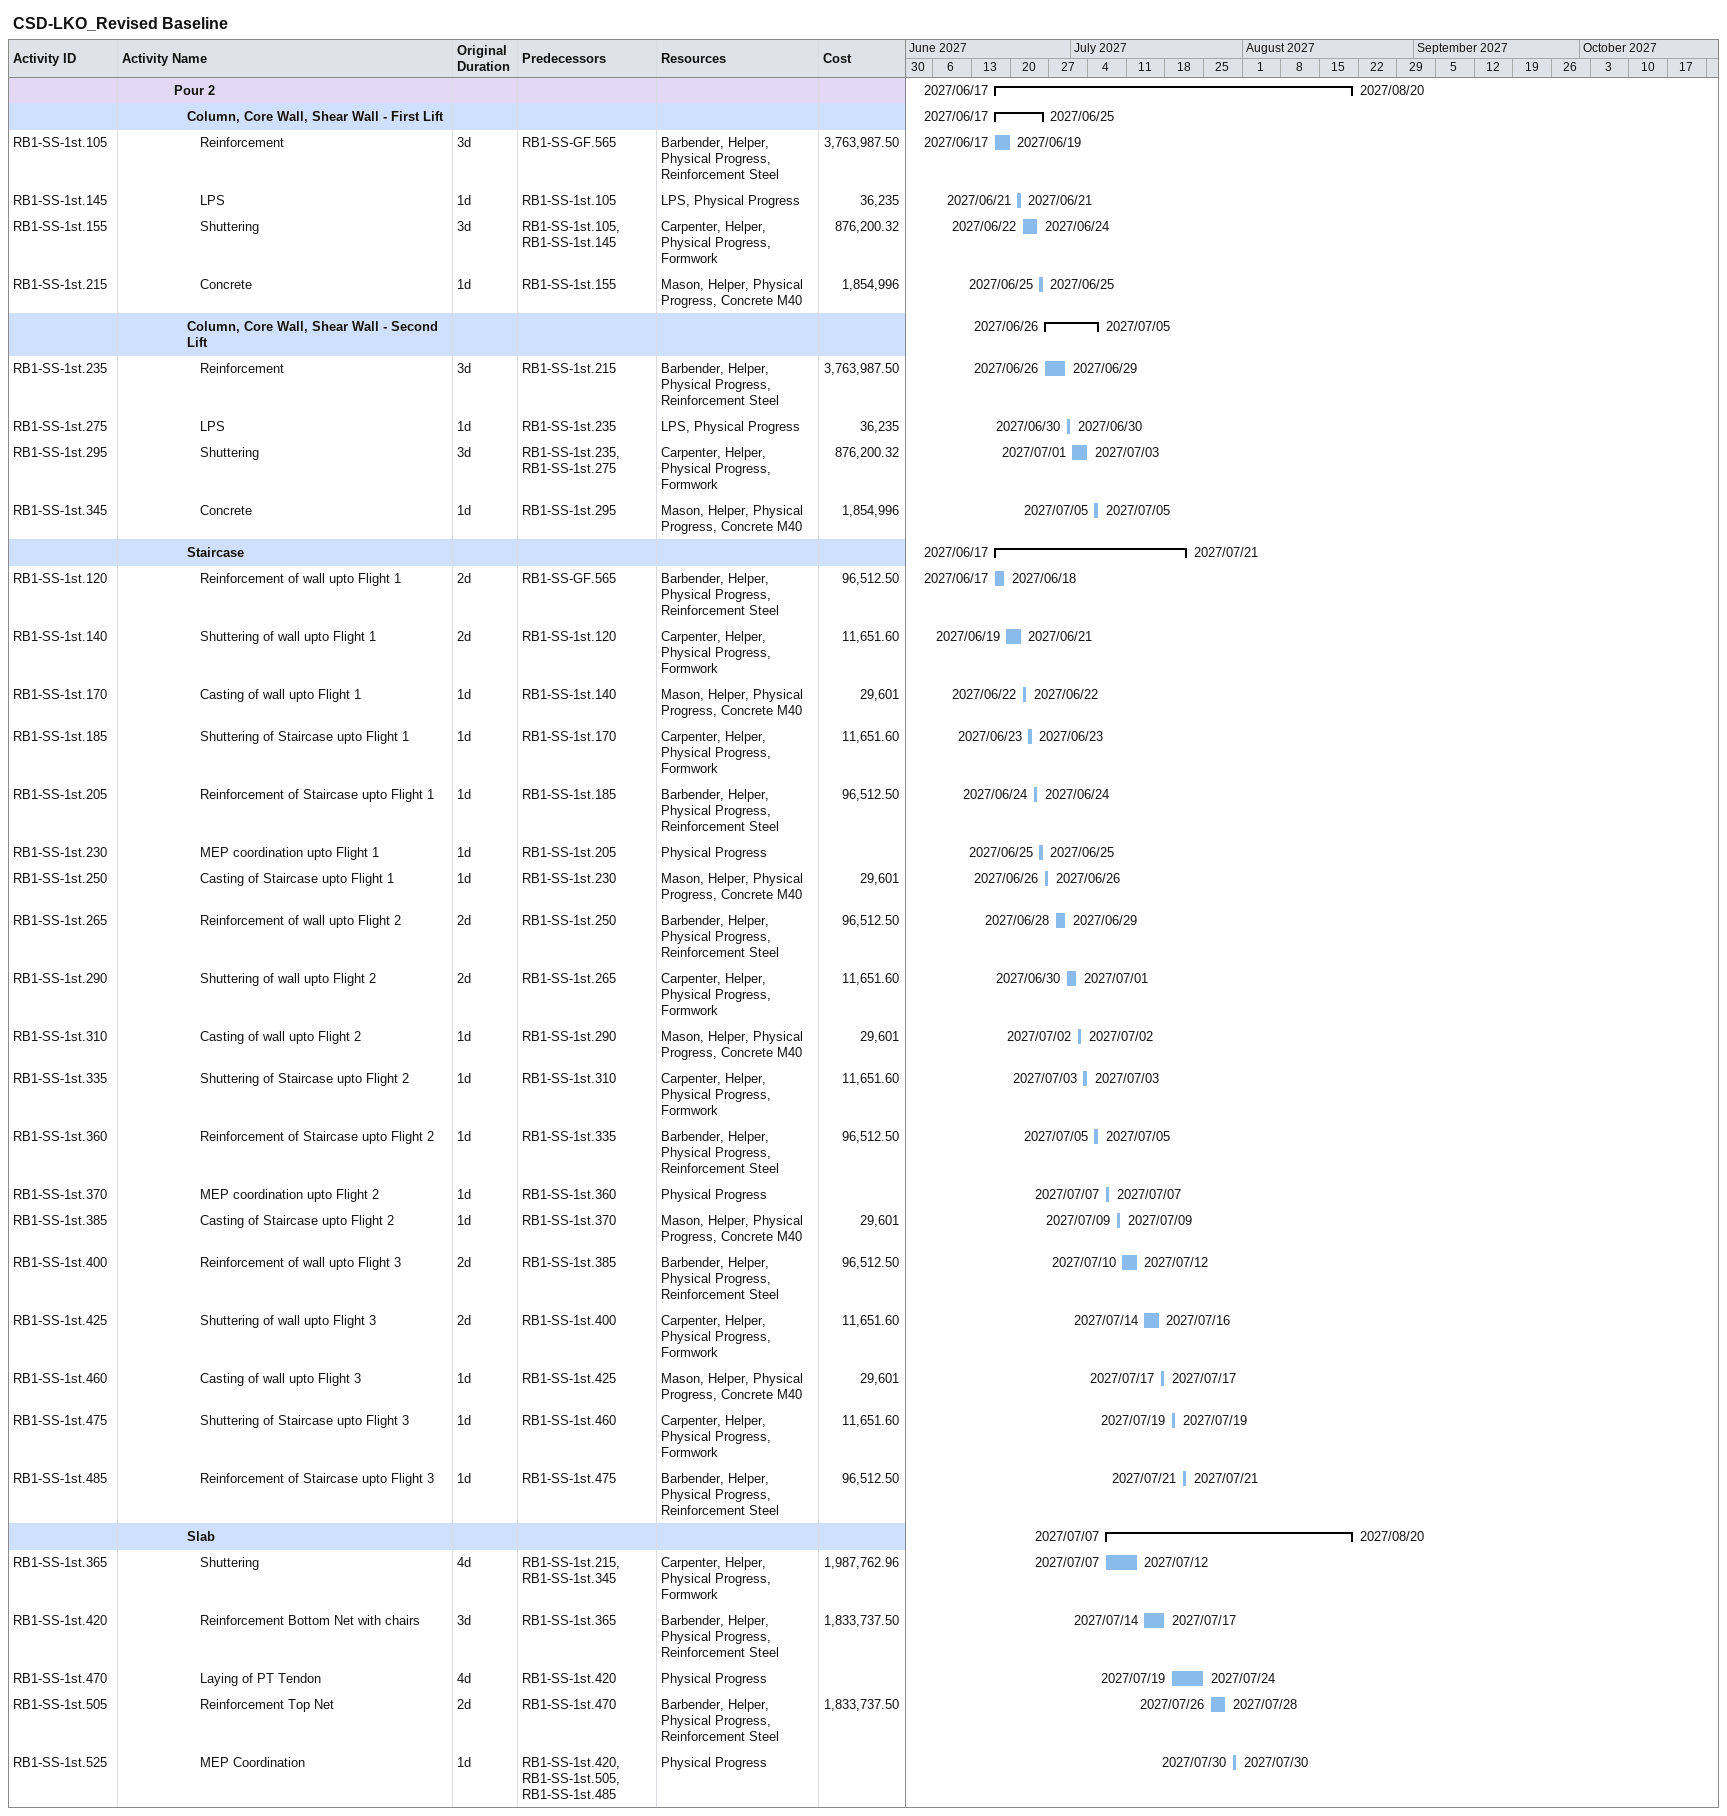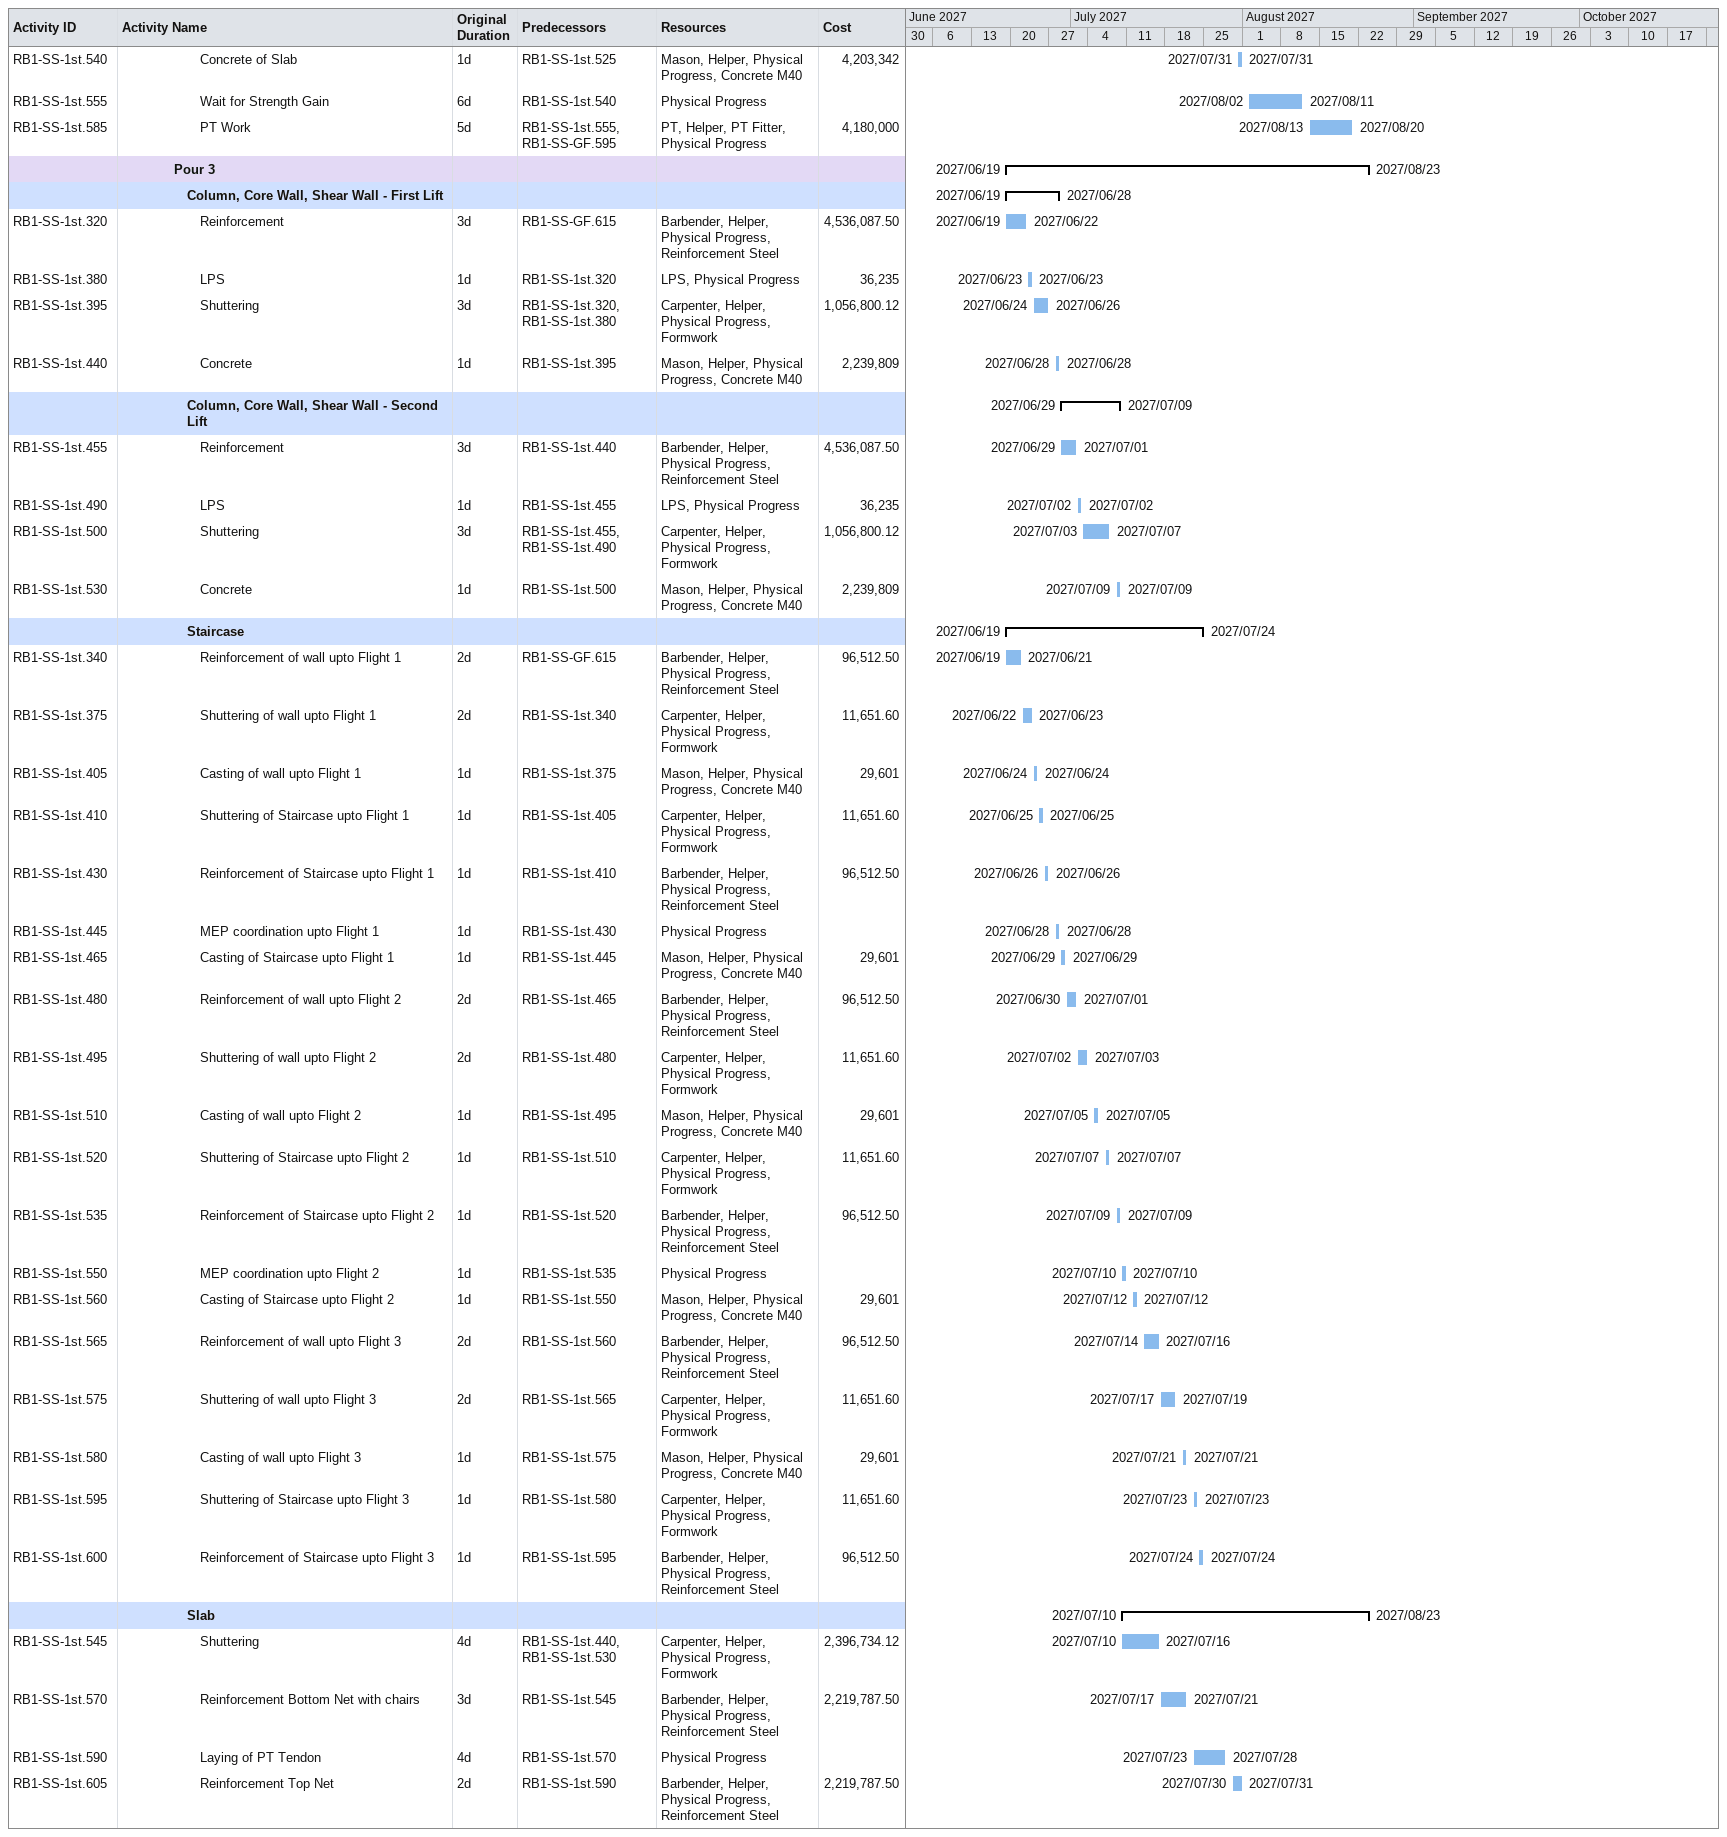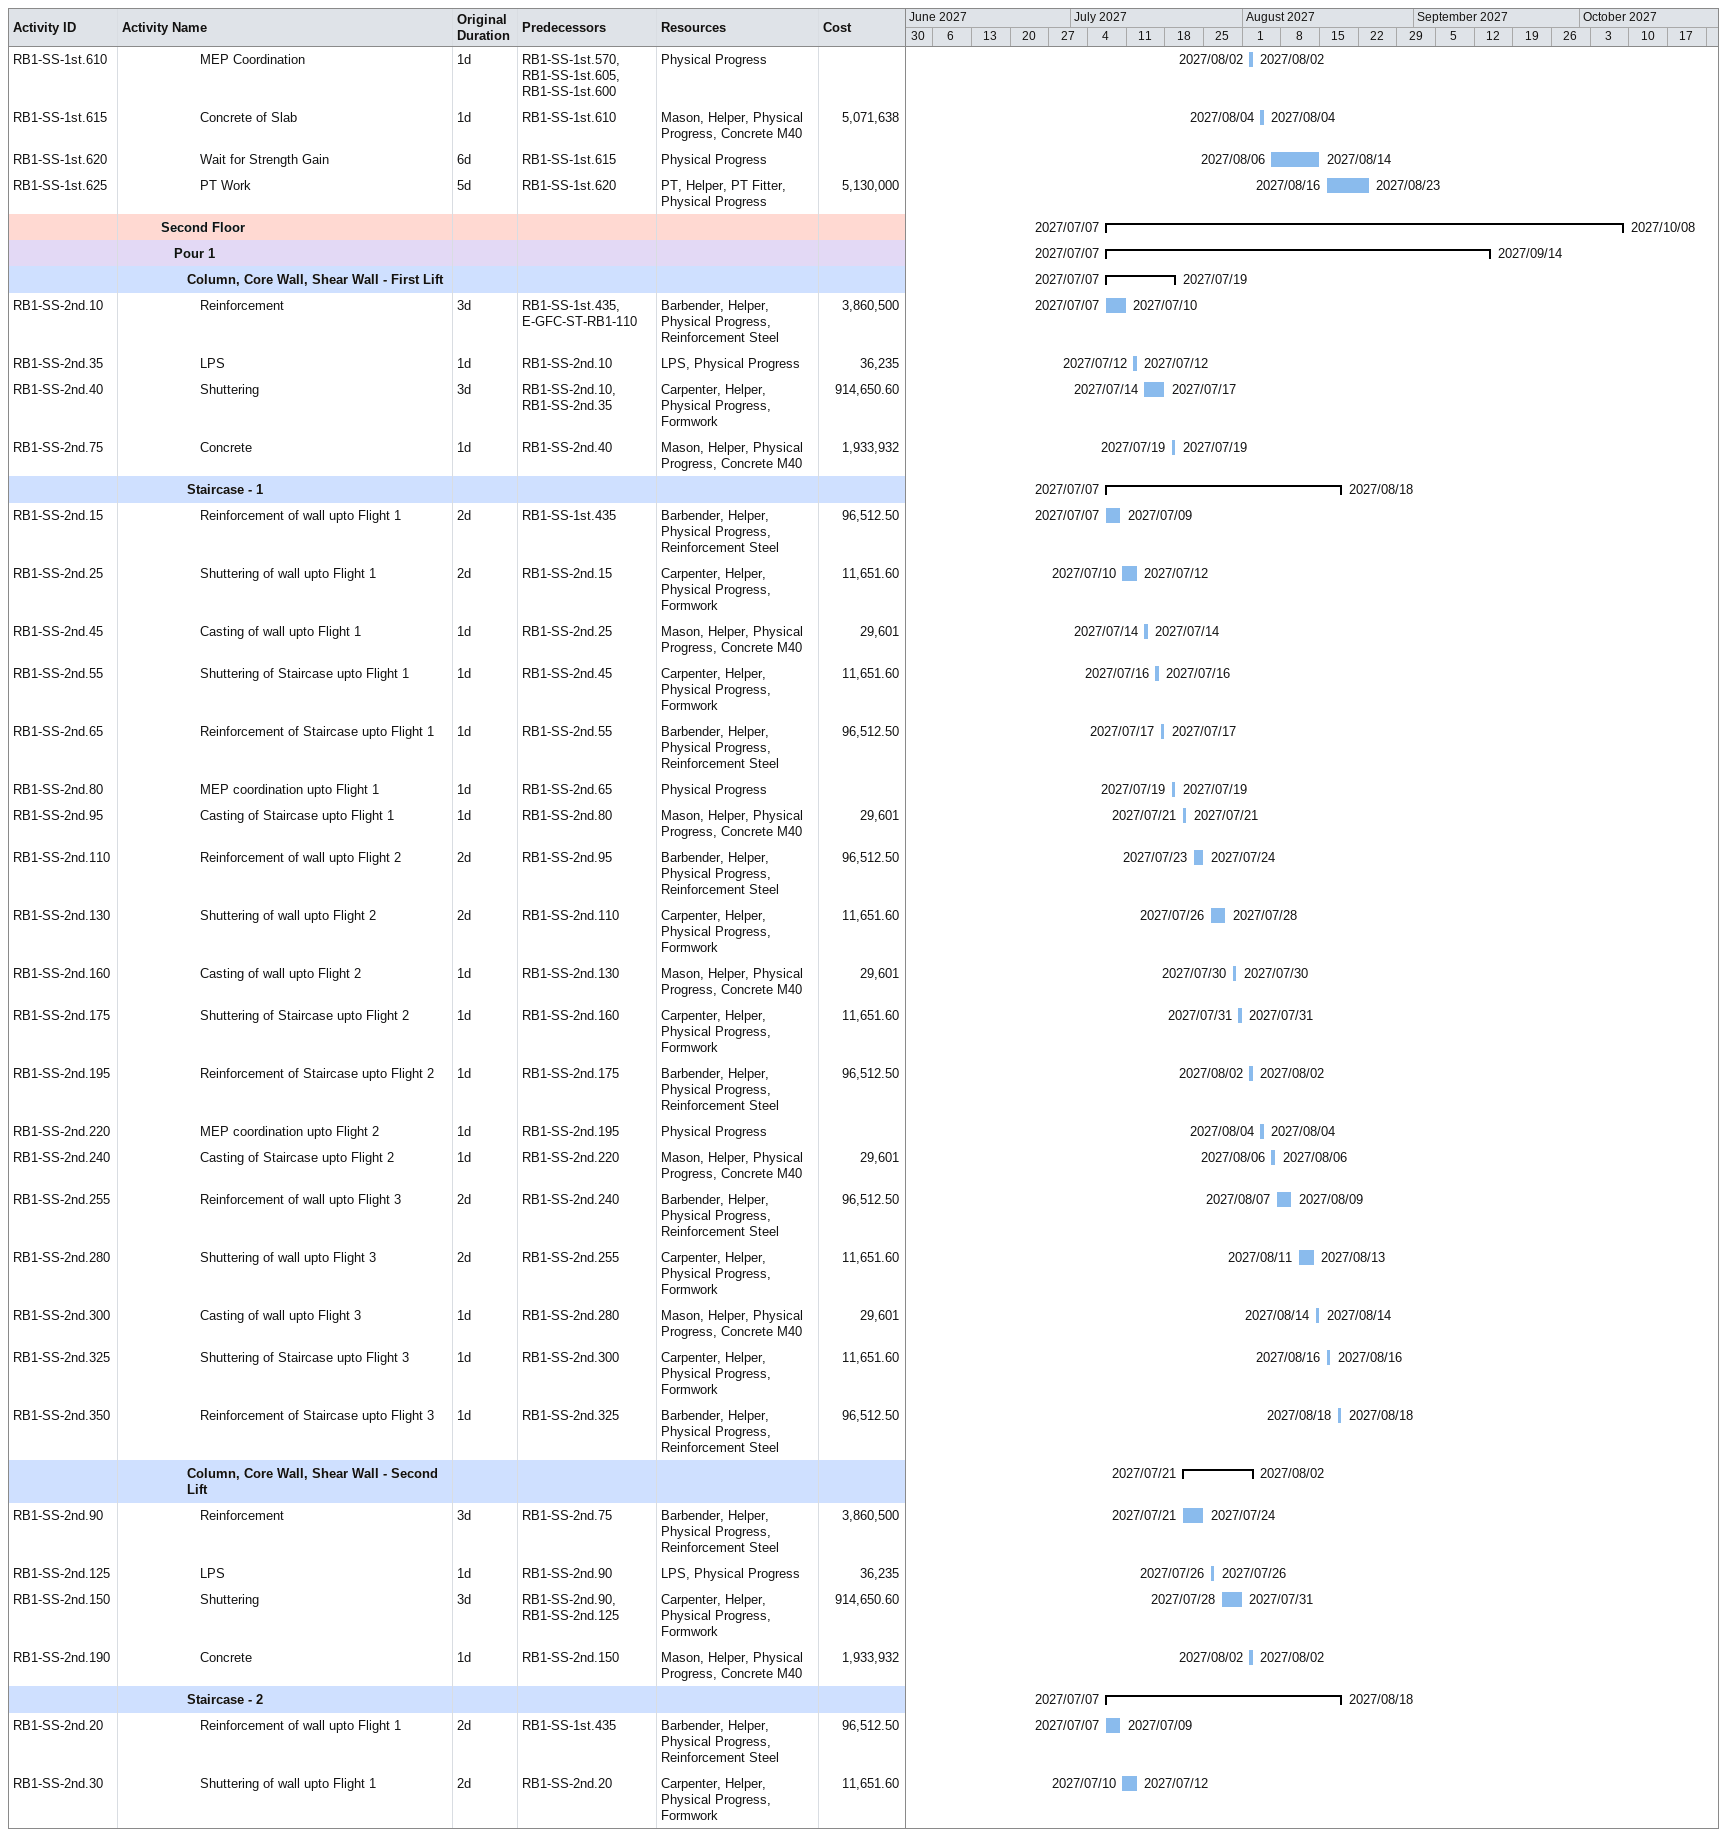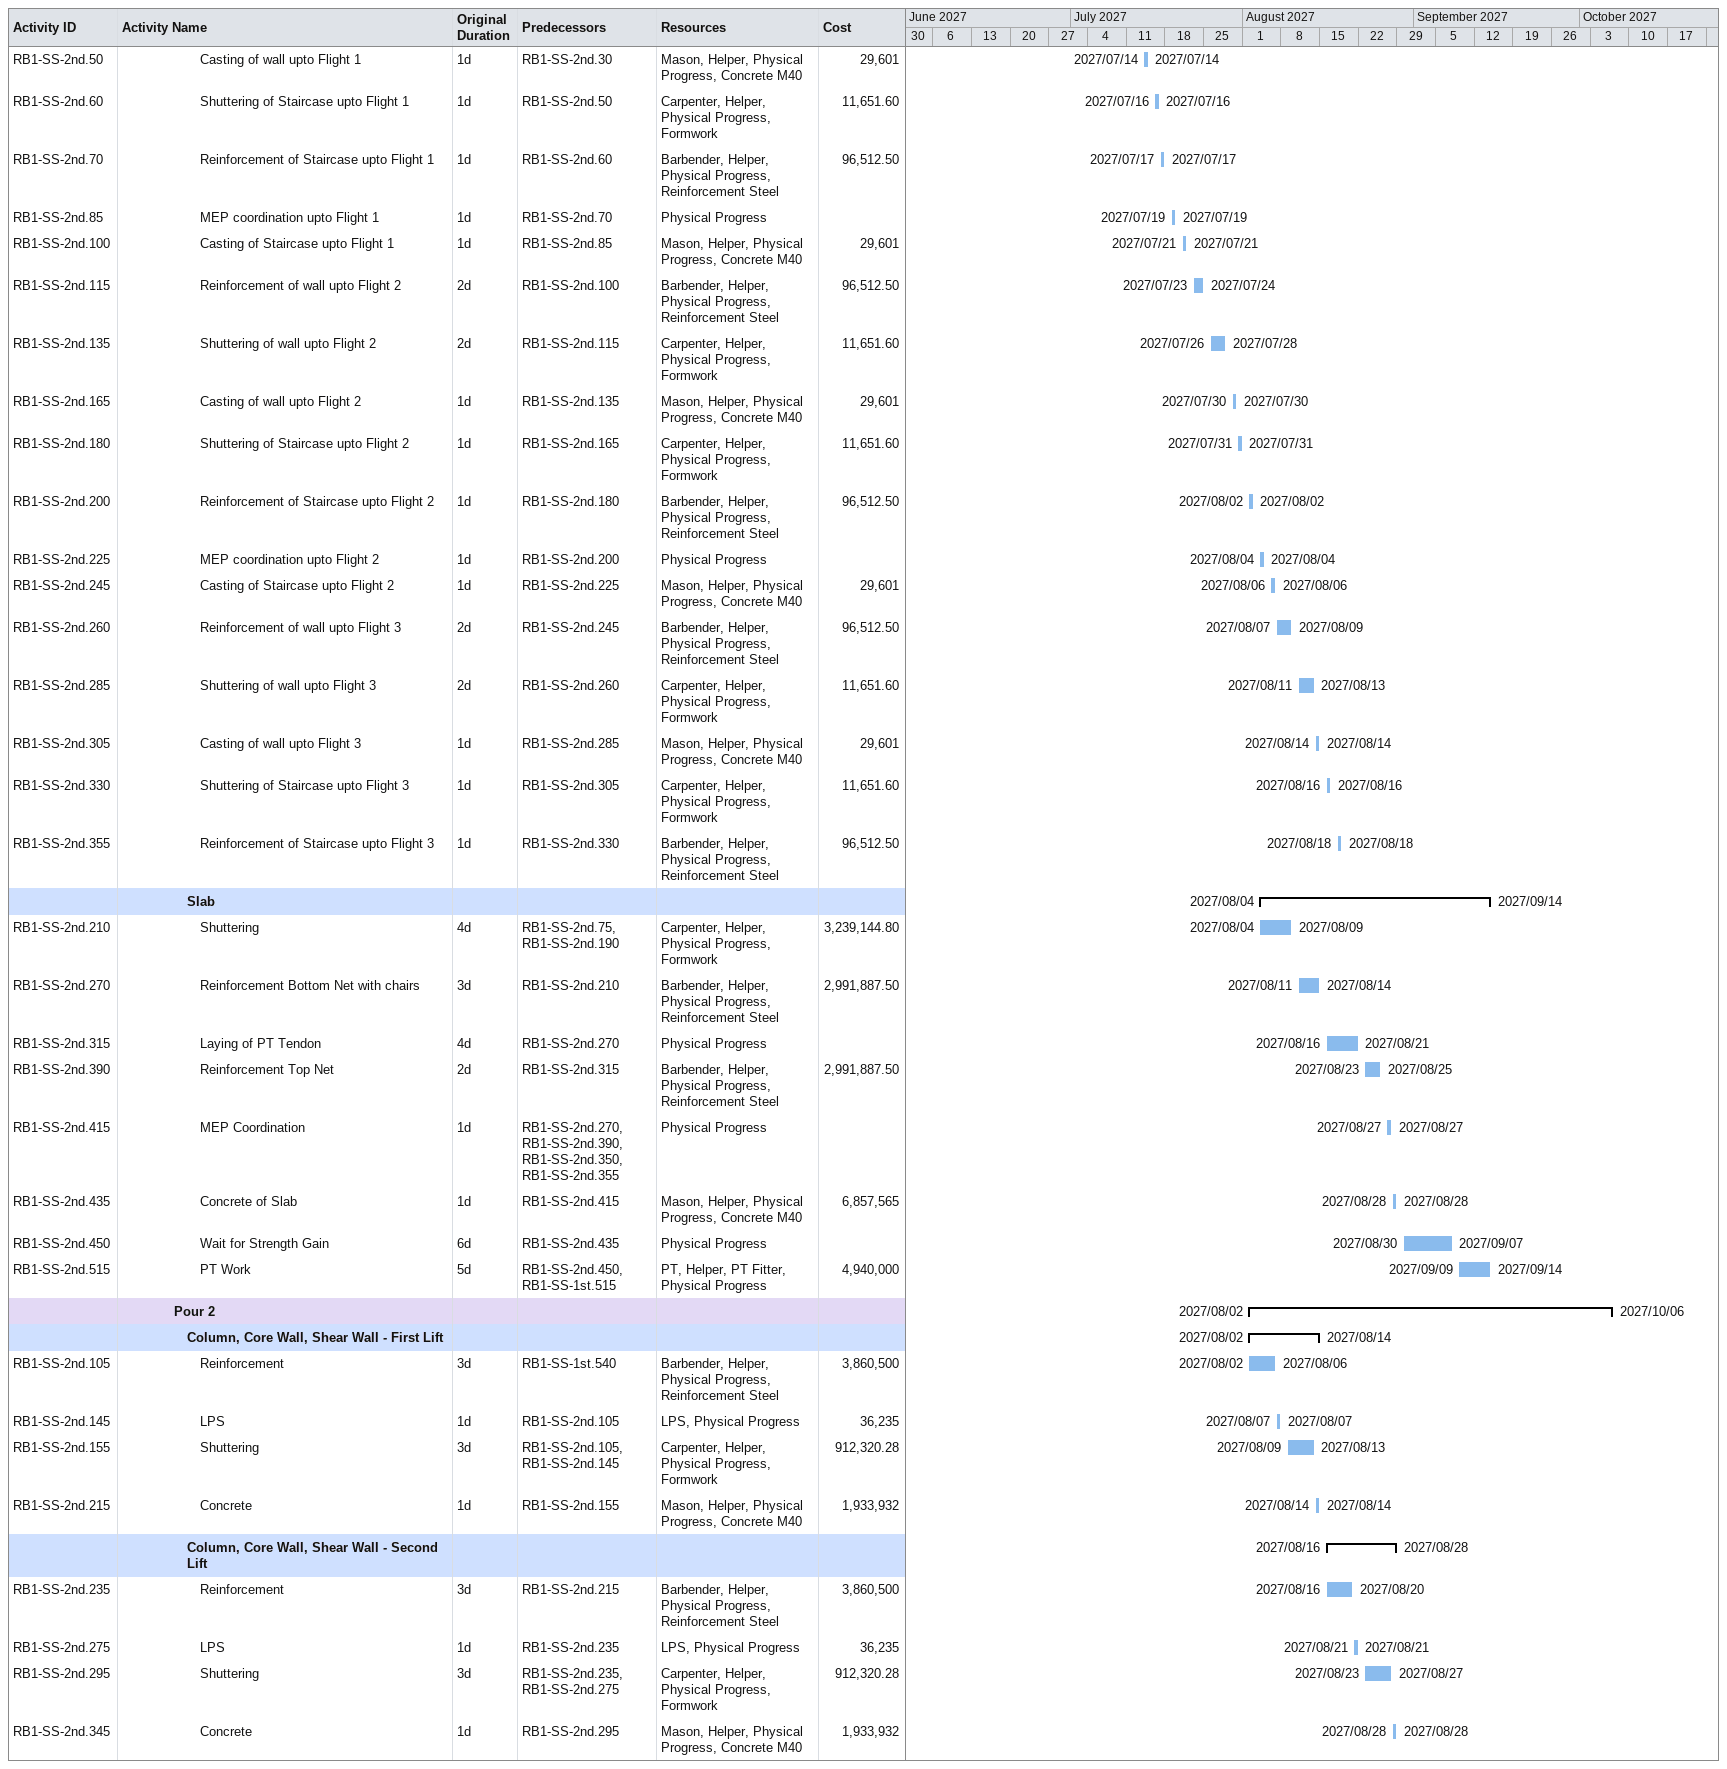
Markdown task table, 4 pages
CSD-LKO_Revised Baseline

| ID | Level | Task | Original duration | Start | Finish | Predecessors | Resources | Cost |
|---|---|---|---|---|---|---|---|---|
|  | 5 | **Pour 2** |  | 2027-06-17 | 2027-08-20 |  |  |  |
|  | 6 | **Column, Core Wall, Shear Wall - First Lift** |  | 2027-06-17 | 2027-06-25 |  |  |  |
| RB1-SS-1st.105 | 7 | Reinforcement | 3d | 2027-06-17 | 2027-06-19 | RB1-SS-GF.565 | Barbender, Helper, Physical Progress, Reinforcement Steel | 3763987.50 |
| RB1-SS-1st.145 | 7 | LPS | 1d | 2027-06-21 | 2027-06-21 | RB1-SS-1st.105 | LPS, Physical Progress | 36235 |
| RB1-SS-1st.155 | 7 | Shuttering | 3d | 2027-06-22 | 2027-06-24 | RB1-SS-1st.105, RB1-SS-1st.145 | Carpenter, Helper, Physical Progress, Formwork | 876200.32 |
| RB1-SS-1st.215 | 7 | Concrete | 1d | 2027-06-25 | 2027-06-25 | RB1-SS-1st.155 | Mason, Helper, Physical Progress, Concrete M40 | 1854996 |
|  | 6 | **Column, Core Wall, Shear Wall - Second Lift** |  | 2027-06-26 | 2027-07-05 |  |  |  |
| RB1-SS-1st.235 | 7 | Reinforcement | 3d | 2027-06-26 | 2027-06-29 | RB1-SS-1st.215 | Barbender, Helper, Physical Progress, Reinforcement Steel | 3763987.50 |
| RB1-SS-1st.275 | 7 | LPS | 1d | 2027-06-30 | 2027-06-30 | RB1-SS-1st.235 | LPS, Physical Progress | 36235 |
| RB1-SS-1st.295 | 7 | Shuttering | 3d | 2027-07-01 | 2027-07-03 | RB1-SS-1st.235, RB1-SS-1st.275 | Carpenter, Helper, Physical Progress, Formwork | 876200.32 |
| RB1-SS-1st.345 | 7 | Concrete | 1d | 2027-07-05 | 2027-07-05 | RB1-SS-1st.295 | Mason, Helper, Physical Progress, Concrete M40 | 1854996 |
|  | 6 | **Staircase** |  | 2027-06-17 | 2027-07-21 |  |  |  |
| RB1-SS-1st.120 | 7 | Reinforcement of wall upto Flight 1 | 2d | 2027-06-17 | 2027-06-18 | RB1-SS-GF.565 | Barbender, Helper, Physical Progress, Reinforcement Steel | 96512.50 |
| RB1-SS-1st.140 | 7 | Shuttering of wall upto Flight 1 | 2d | 2027-06-19 | 2027-06-21 | RB1-SS-1st.120 | Carpenter, Helper, Physical Progress, Formwork | 11651.60 |
| RB1-SS-1st.170 | 7 | Casting of wall upto Flight 1 | 1d | 2027-06-22 | 2027-06-22 | RB1-SS-1st.140 | Mason, Helper, Physical Progress, Concrete M40 | 29601 |
| RB1-SS-1st.185 | 7 | Shuttering of Staircase upto Flight 1 | 1d | 2027-06-23 | 2027-06-23 | RB1-SS-1st.170 | Carpenter, Helper, Physical Progress, Formwork | 11651.60 |
| RB1-SS-1st.205 | 7 | Reinforcement of Staircase upto Flight 1 | 1d | 2027-06-24 | 2027-06-24 | RB1-SS-1st.185 | Barbender, Helper, Physical Progress, Reinforcement Steel | 96512.50 |
| RB1-SS-1st.230 | 7 | MEP coordination upto Flight 1 | 1d | 2027-06-25 | 2027-06-25 | RB1-SS-1st.205 | Physical Progress |  |
| RB1-SS-1st.250 | 7 | Casting of Staircase upto Flight 1 | 1d | 2027-06-26 | 2027-06-26 | RB1-SS-1st.230 | Mason, Helper, Physical Progress, Concrete M40 | 29601 |
| RB1-SS-1st.265 | 7 | Reinforcement of wall upto Flight 2 | 2d | 2027-06-28 | 2027-06-29 | RB1-SS-1st.250 | Barbender, Helper, Physical Progress, Reinforcement Steel | 96512.50 |
| RB1-SS-1st.290 | 7 | Shuttering of wall upto Flight 2 | 2d | 2027-06-30 | 2027-07-01 | RB1-SS-1st.265 | Carpenter, Helper, Physical Progress, Formwork | 11651.60 |
| RB1-SS-1st.310 | 7 | Casting of wall upto Flight 2 | 1d | 2027-07-02 | 2027-07-02 | RB1-SS-1st.290 | Mason, Helper, Physical Progress, Concrete M40 | 29601 |
| RB1-SS-1st.335 | 7 | Shuttering of Staircase upto Flight 2 | 1d | 2027-07-03 | 2027-07-03 | RB1-SS-1st.310 | Carpenter, Helper, Physical Progress, Formwork | 11651.60 |
| RB1-SS-1st.360 | 7 | Reinforcement of Staircase upto Flight 2 | 1d | 2027-07-05 | 2027-07-05 | RB1-SS-1st.335 | Barbender, Helper, Physical Progress, Reinforcement Steel | 96512.50 |
| RB1-SS-1st.370 | 7 | MEP coordination upto Flight 2 | 1d | 2027-07-07 | 2027-07-07 | RB1-SS-1st.360 | Physical Progress |  |
| RB1-SS-1st.385 | 7 | Casting of Staircase upto Flight 2 | 1d | 2027-07-09 | 2027-07-09 | RB1-SS-1st.370 | Mason, Helper, Physical Progress, Concrete M40 | 29601 |
| RB1-SS-1st.400 | 7 | Reinforcement of wall upto Flight 3 | 2d | 2027-07-10 | 2027-07-12 | RB1-SS-1st.385 | Barbender, Helper, Physical Progress, Reinforcement Steel | 96512.50 |
| RB1-SS-1st.425 | 7 | Shuttering of wall upto Flight 3 | 2d | 2027-07-14 | 2027-07-16 | RB1-SS-1st.400 | Carpenter, Helper, Physical Progress, Formwork | 11651.60 |
| RB1-SS-1st.460 | 7 | Casting of wall upto Flight 3 | 1d | 2027-07-17 | 2027-07-17 | RB1-SS-1st.425 | Mason, Helper, Physical Progress, Concrete M40 | 29601 |
| RB1-SS-1st.475 | 7 | Shuttering of Staircase upto Flight 3 | 1d | 2027-07-19 | 2027-07-19 | RB1-SS-1st.460 | Carpenter, Helper, Physical Progress, Formwork | 11651.60 |
| RB1-SS-1st.485 | 7 | Reinforcement of Staircase upto Flight 3 | 1d | 2027-07-21 | 2027-07-21 | RB1-SS-1st.475 | Barbender, Helper, Physical Progress, Reinforcement Steel | 96512.50 |
|  | 6 | **Slab** |  | 2027-07-07 | 2027-08-20 |  |  |  |
| RB1-SS-1st.365 | 7 | Shuttering | 4d | 2027-07-07 | 2027-07-12 | RB1-SS-1st.215, RB1-SS-1st.345 | Carpenter, Helper, Physical Progress, Formwork | 1987762.96 |
| RB1-SS-1st.420 | 7 | Reinforcement Bottom Net with chairs | 3d | 2027-07-14 | 2027-07-17 | RB1-SS-1st.365 | Barbender, Helper, Physical Progress, Reinforcement Steel | 1833737.50 |
| RB1-SS-1st.470 | 7 | Laying of PT Tendon | 4d | 2027-07-19 | 2027-07-24 | RB1-SS-1st.420 | Physical Progress |  |
| RB1-SS-1st.505 | 7 | Reinforcement Top Net | 2d | 2027-07-26 | 2027-07-28 | RB1-SS-1st.470 | Barbender, Helper, Physical Progress, Reinforcement Steel | 1833737.50 |
| RB1-SS-1st.525 | 7 | MEP Coordination | 1d | 2027-07-30 | 2027-07-30 | RB1-SS-1st.420, RB1-SS-1st.505, RB1-SS-1st.485 | Physical Progress |  |
| RB1-SS-1st.540 | 7 | Concrete of Slab | 1d | 2027-07-31 | 2027-07-31 | RB1-SS-1st.525 | Mason, Helper, Physical Progress, Concrete M40 | 4203342 |
| RB1-SS-1st.555 | 7 | Wait for Strength Gain | 6d | 2027-08-02 | 2027-08-11 | RB1-SS-1st.540 | Physical Progress |  |
| RB1-SS-1st.585 | 7 | PT Work | 5d | 2027-08-13 | 2027-08-20 | RB1-SS-1st.555, RB1-SS-GF.595 | PT, Helper, PT Fitter, Physical Progress | 4180000 |
|  | 5 | **Pour 3** |  | 2027-06-19 | 2027-08-23 |  |  |  |
|  | 6 | **Column, Core Wall, Shear Wall - First Lift** |  | 2027-06-19 | 2027-06-28 |  |  |  |
| RB1-SS-1st.320 | 7 | Reinforcement | 3d | 2027-06-19 | 2027-06-22 | RB1-SS-GF.615 | Barbender, Helper, Physical Progress, Reinforcement Steel | 4536087.50 |
| RB1-SS-1st.380 | 7 | LPS | 1d | 2027-06-23 | 2027-06-23 | RB1-SS-1st.320 | LPS, Physical Progress | 36235 |
| RB1-SS-1st.395 | 7 | Shuttering | 3d | 2027-06-24 | 2027-06-26 | RB1-SS-1st.320, RB1-SS-1st.380 | Carpenter, Helper, Physical Progress, Formwork | 1056800.12 |
| RB1-SS-1st.440 | 7 | Concrete | 1d | 2027-06-28 | 2027-06-28 | RB1-SS-1st.395 | Mason, Helper, Physical Progress, Concrete M40 | 2239809 |
|  | 6 | **Column, Core Wall, Shear Wall - Second Lift** |  | 2027-06-29 | 2027-07-09 |  |  |  |
| RB1-SS-1st.455 | 7 | Reinforcement | 3d | 2027-06-29 | 2027-07-01 | RB1-SS-1st.440 | Barbender, Helper, Physical Progress, Reinforcement Steel | 4536087.50 |
| RB1-SS-1st.490 | 7 | LPS | 1d | 2027-07-02 | 2027-07-02 | RB1-SS-1st.455 | LPS, Physical Progress | 36235 |
| RB1-SS-1st.500 | 7 | Shuttering | 3d | 2027-07-03 | 2027-07-07 | RB1-SS-1st.455, RB1-SS-1st.490 | Carpenter, Helper, Physical Progress, Formwork | 1056800.12 |
| RB1-SS-1st.530 | 7 | Concrete | 1d | 2027-07-09 | 2027-07-09 | RB1-SS-1st.500 | Mason, Helper, Physical Progress, Concrete M40 | 2239809 |
|  | 6 | **Staircase** |  | 2027-06-19 | 2027-07-24 |  |  |  |
| RB1-SS-1st.340 | 7 | Reinforcement of wall upto Flight 1 | 2d | 2027-06-19 | 2027-06-21 | RB1-SS-GF.615 | Barbender, Helper, Physical Progress, Reinforcement Steel | 96512.50 |
| RB1-SS-1st.375 | 7 | Shuttering of wall upto Flight 1 | 2d | 2027-06-22 | 2027-06-23 | RB1-SS-1st.340 | Carpenter, Helper, Physical Progress, Formwork | 11651.60 |
| RB1-SS-1st.405 | 7 | Casting of wall upto Flight 1 | 1d | 2027-06-24 | 2027-06-24 | RB1-SS-1st.375 | Mason, Helper, Physical Progress, Concrete M40 | 29601 |
| RB1-SS-1st.410 | 7 | Shuttering of Staircase upto Flight 1 | 1d | 2027-06-25 | 2027-06-25 | RB1-SS-1st.405 | Carpenter, Helper, Physical Progress, Formwork | 11651.60 |
| RB1-SS-1st.430 | 7 | Reinforcement of Staircase upto Flight 1 | 1d | 2027-06-26 | 2027-06-26 | RB1-SS-1st.410 | Barbender, Helper, Physical Progress, Reinforcement Steel | 96512.50 |
| RB1-SS-1st.445 | 7 | MEP coordination upto Flight 1 | 1d | 2027-06-28 | 2027-06-28 | RB1-SS-1st.430 | Physical Progress |  |
| RB1-SS-1st.465 | 7 | Casting of Staircase upto Flight 1 | 1d | 2027-06-29 | 2027-06-29 | RB1-SS-1st.445 | Mason, Helper, Physical Progress, Concrete M40 | 29601 |
| RB1-SS-1st.480 | 7 | Reinforcement of wall upto Flight 2 | 2d | 2027-06-30 | 2027-07-01 | RB1-SS-1st.465 | Barbender, Helper, Physical Progress, Reinforcement Steel | 96512.50 |
| RB1-SS-1st.495 | 7 | Shuttering of wall upto Flight 2 | 2d | 2027-07-02 | 2027-07-03 | RB1-SS-1st.480 | Carpenter, Helper, Physical Progress, Formwork | 11651.60 |
| RB1-SS-1st.510 | 7 | Casting of wall upto Flight 2 | 1d | 2027-07-05 | 2027-07-05 | RB1-SS-1st.495 | Mason, Helper, Physical Progress, Concrete M40 | 29601 |
| RB1-SS-1st.520 | 7 | Shuttering of Staircase upto Flight 2 | 1d | 2027-07-07 | 2027-07-07 | RB1-SS-1st.510 | Carpenter, Helper, Physical Progress, Formwork | 11651.60 |
| RB1-SS-1st.535 | 7 | Reinforcement of Staircase upto Flight 2 | 1d | 2027-07-09 | 2027-07-09 | RB1-SS-1st.520 | Barbender, Helper, Physical Progress, Reinforcement Steel | 96512.50 |
| RB1-SS-1st.550 | 7 | MEP coordination upto Flight 2 | 1d | 2027-07-10 | 2027-07-10 | RB1-SS-1st.535 | Physical Progress |  |
| RB1-SS-1st.560 | 7 | Casting of Staircase upto Flight 2 | 1d | 2027-07-12 | 2027-07-12 | RB1-SS-1st.550 | Mason, Helper, Physical Progress, Concrete M40 | 29601 |
| RB1-SS-1st.565 | 7 | Reinforcement of wall upto Flight 3 | 2d | 2027-07-14 | 2027-07-16 | RB1-SS-1st.560 | Barbender, Helper, Physical Progress, Reinforcement Steel | 96512.50 |
| RB1-SS-1st.575 | 7 | Shuttering of wall upto Flight 3 | 2d | 2027-07-17 | 2027-07-19 | RB1-SS-1st.565 | Carpenter, Helper, Physical Progress, Formwork | 11651.60 |
| RB1-SS-1st.580 | 7 | Casting of wall upto Flight 3 | 1d | 2027-07-21 | 2027-07-21 | RB1-SS-1st.575 | Mason, Helper, Physical Progress, Concrete M40 | 29601 |
| RB1-SS-1st.595 | 7 | Shuttering of Staircase upto Flight 3 | 1d | 2027-07-23 | 2027-07-23 | RB1-SS-1st.580 | Carpenter, Helper, Physical Progress, Formwork | 11651.60 |
| RB1-SS-1st.600 | 7 | Reinforcement of Staircase upto Flight 3 | 1d | 2027-07-24 | 2027-07-24 | RB1-SS-1st.595 | Barbender, Helper, Physical Progress, Reinforcement Steel | 96512.50 |
|  | 6 | **Slab** |  | 2027-07-10 | 2027-08-23 |  |  |  |
| RB1-SS-1st.545 | 7 | Shuttering | 4d | 2027-07-10 | 2027-07-16 | RB1-SS-1st.440, RB1-SS-1st.530 | Carpenter, Helper, Physical Progress, Formwork | 2396734.12 |
| RB1-SS-1st.570 | 7 | Reinforcement Bottom Net with chairs | 3d | 2027-07-17 | 2027-07-21 | RB1-SS-1st.545 | Barbender, Helper, Physical Progress, Reinforcement Steel | 2219787.50 |
| RB1-SS-1st.590 | 7 | Laying of PT Tendon | 4d | 2027-07-23 | 2027-07-28 | RB1-SS-1st.570 | Physical Progress |  |
| RB1-SS-1st.605 | 7 | Reinforcement Top Net | 2d | 2027-07-30 | 2027-07-31 | RB1-SS-1st.590 | Barbender, Helper, Physical Progress, Reinforcement Steel | 2219787.50 |
| RB1-SS-1st.610 | 7 | MEP Coordination | 1d | 2027-08-02 | 2027-08-02 | RB1-SS-1st.570, RB1-SS-1st.605, RB1-SS-1st.600 | Physical Progress |  |
| RB1-SS-1st.615 | 7 | Concrete of Slab | 1d | 2027-08-04 | 2027-08-04 | RB1-SS-1st.610 | Mason, Helper, Physical Progress, Concrete M40 | 5071638 |
| RB1-SS-1st.620 | 7 | Wait for Strength Gain | 6d | 2027-08-06 | 2027-08-14 | RB1-SS-1st.615 | Physical Progress |  |
| RB1-SS-1st.625 | 7 | PT Work | 5d | 2027-08-16 | 2027-08-23 | RB1-SS-1st.620 | PT, Helper, PT Fitter, Physical Progress | 5130000 |
|  | 4 | **Second Floor** |  | 2027-07-07 | 2027-10-08 |  |  |  |
|  | 5 | **Pour 1** |  | 2027-07-07 | 2027-09-14 |  |  |  |
|  | 6 | **Column, Core Wall, Shear Wall - First Lift** |  | 2027-07-07 | 2027-07-19 |  |  |  |
| RB1-SS-2nd.10 | 7 | Reinforcement | 3d | 2027-07-07 | 2027-07-10 | RB1-SS-1st.435, E-GFC-ST-RB1-110 | Barbender, Helper, Physical Progress, Reinforcement Steel | 3860500 |
| RB1-SS-2nd.35 | 7 | LPS | 1d | 2027-07-12 | 2027-07-12 | RB1-SS-2nd.10 | LPS, Physical Progress | 36235 |
| RB1-SS-2nd.40 | 7 | Shuttering | 3d | 2027-07-14 | 2027-07-17 | RB1-SS-2nd.10, RB1-SS-2nd.35 | Carpenter, Helper, Physical Progress, Formwork | 914650.60 |
| RB1-SS-2nd.75 | 7 | Concrete | 1d | 2027-07-19 | 2027-07-19 | RB1-SS-2nd.40 | Mason, Helper, Physical Progress, Concrete M40 | 1933932 |
|  | 6 | **Staircase - 1** |  | 2027-07-07 | 2027-08-18 |  |  |  |
| RB1-SS-2nd.15 | 7 | Reinforcement of wall upto Flight 1 | 2d | 2027-07-07 | 2027-07-09 | RB1-SS-1st.435 | Barbender, Helper, Physical Progress, Reinforcement Steel | 96512.50 |
| RB1-SS-2nd.25 | 7 | Shuttering of wall upto Flight 1 | 2d | 2027-07-10 | 2027-07-12 | RB1-SS-2nd.15 | Carpenter, Helper, Physical Progress, Formwork | 11651.60 |
| RB1-SS-2nd.45 | 7 | Casting of wall upto Flight 1 | 1d | 2027-07-14 | 2027-07-14 | RB1-SS-2nd.25 | Mason, Helper, Physical Progress, Concrete M40 | 29601 |
| RB1-SS-2nd.55 | 7 | Shuttering of Staircase upto Flight 1 | 1d | 2027-07-16 | 2027-07-16 | RB1-SS-2nd.45 | Carpenter, Helper, Physical Progress, Formwork | 11651.60 |
| RB1-SS-2nd.65 | 7 | Reinforcement of Staircase upto Flight 1 | 1d | 2027-07-17 | 2027-07-17 | RB1-SS-2nd.55 | Barbender, Helper, Physical Progress, Reinforcement Steel | 96512.50 |
| RB1-SS-2nd.80 | 7 | MEP coordination upto Flight 1 | 1d | 2027-07-19 | 2027-07-19 | RB1-SS-2nd.65 | Physical Progress |  |
| RB1-SS-2nd.95 | 7 | Casting of Staircase upto Flight 1 | 1d | 2027-07-21 | 2027-07-21 | RB1-SS-2nd.80 | Mason, Helper, Physical Progress, Concrete M40 | 29601 |
| RB1-SS-2nd.110 | 7 | Reinforcement of wall upto Flight 2 | 2d | 2027-07-23 | 2027-07-24 | RB1-SS-2nd.95 | Barbender, Helper, Physical Progress, Reinforcement Steel | 96512.50 |
| RB1-SS-2nd.130 | 7 | Shuttering of wall upto Flight 2 | 2d | 2027-07-26 | 2027-07-28 | RB1-SS-2nd.110 | Carpenter, Helper, Physical Progress, Formwork | 11651.60 |
| RB1-SS-2nd.160 | 7 | Casting of wall upto Flight 2 | 1d | 2027-07-30 | 2027-07-30 | RB1-SS-2nd.130 | Mason, Helper, Physical Progress, Concrete M40 | 29601 |
| RB1-SS-2nd.175 | 7 | Shuttering of Staircase upto Flight 2 | 1d | 2027-07-31 | 2027-07-31 | RB1-SS-2nd.160 | Carpenter, Helper, Physical Progress, Formwork | 11651.60 |
| RB1-SS-2nd.195 | 7 | Reinforcement of Staircase upto Flight 2 | 1d | 2027-08-02 | 2027-08-02 | RB1-SS-2nd.175 | Barbender, Helper, Physical Progress, Reinforcement Steel | 96512.50 |
| RB1-SS-2nd.220 | 7 | MEP coordination upto Flight 2 | 1d | 2027-08-04 | 2027-08-04 | RB1-SS-2nd.195 | Physical Progress |  |
| RB1-SS-2nd.240 | 7 | Casting of Staircase upto Flight 2 | 1d | 2027-08-06 | 2027-08-06 | RB1-SS-2nd.220 | Mason, Helper, Physical Progress, Concrete M40 | 29601 |
| RB1-SS-2nd.255 | 7 | Reinforcement of wall upto Flight 3 | 2d | 2027-08-07 | 2027-08-09 | RB1-SS-2nd.240 | Barbender, Helper, Physical Progress, Reinforcement Steel | 96512.50 |
| RB1-SS-2nd.280 | 7 | Shuttering of wall upto Flight 3 | 2d | 2027-08-11 | 2027-08-13 | RB1-SS-2nd.255 | Carpenter, Helper, Physical Progress, Formwork | 11651.60 |
| RB1-SS-2nd.300 | 7 | Casting of wall upto Flight 3 | 1d | 2027-08-14 | 2027-08-14 | RB1-SS-2nd.280 | Mason, Helper, Physical Progress, Concrete M40 | 29601 |
| RB1-SS-2nd.325 | 7 | Shuttering of Staircase upto Flight 3 | 1d | 2027-08-16 | 2027-08-16 | RB1-SS-2nd.300 | Carpenter, Helper, Physical Progress, Formwork | 11651.60 |
| RB1-SS-2nd.350 | 7 | Reinforcement of Staircase upto Flight 3 | 1d | 2027-08-18 | 2027-08-18 | RB1-SS-2nd.325 | Barbender, Helper, Physical Progress, Reinforcement Steel | 96512.50 |
|  | 6 | **Column, Core Wall, Shear Wall - Second Lift** |  | 2027-07-21 | 2027-08-02 |  |  |  |
| RB1-SS-2nd.90 | 7 | Reinforcement | 3d | 2027-07-21 | 2027-07-24 | RB1-SS-2nd.75 | Barbender, Helper, Physical Progress, Reinforcement Steel | 3860500 |
| RB1-SS-2nd.125 | 7 | LPS | 1d | 2027-07-26 | 2027-07-26 | RB1-SS-2nd.90 | LPS, Physical Progress | 36235 |
| RB1-SS-2nd.150 | 7 | Shuttering | 3d | 2027-07-28 | 2027-07-31 | RB1-SS-2nd.90, RB1-SS-2nd.125 | Carpenter, Helper, Physical Progress, Formwork | 914650.60 |
| RB1-SS-2nd.190 | 7 | Concrete | 1d | 2027-08-02 | 2027-08-02 | RB1-SS-2nd.150 | Mason, Helper, Physical Progress, Concrete M40 | 1933932 |
|  | 6 | **Staircase - 2** |  | 2027-07-07 | 2027-08-18 |  |  |  |
| RB1-SS-2nd.20 | 7 | Reinforcement of wall upto Flight 1 | 2d | 2027-07-07 | 2027-07-09 | RB1-SS-1st.435 | Barbender, Helper, Physical Progress, Reinforcement Steel | 96512.50 |
| RB1-SS-2nd.30 | 7 | Shuttering of wall upto Flight 1 | 2d | 2027-07-10 | 2027-07-12 | RB1-SS-2nd.20 | Carpenter, Helper, Physical Progress, Formwork | 11651.60 |
| RB1-SS-2nd.50 | 7 | Casting of wall upto Flight 1 | 1d | 2027-07-14 | 2027-07-14 | RB1-SS-2nd.30 | Mason, Helper, Physical Progress, Concrete M40 | 29601 |
| RB1-SS-2nd.60 | 7 | Shuttering of Staircase upto Flight 1 | 1d | 2027-07-16 | 2027-07-16 | RB1-SS-2nd.50 | Carpenter, Helper, Physical Progress, Formwork | 11651.60 |
| RB1-SS-2nd.70 | 7 | Reinforcement of Staircase upto Flight 1 | 1d | 2027-07-17 | 2027-07-17 | RB1-SS-2nd.60 | Barbender, Helper, Physical Progress, Reinforcement Steel | 96512.50 |
| RB1-SS-2nd.85 | 7 | MEP coordination upto Flight 1 | 1d | 2027-07-19 | 2027-07-19 | RB1-SS-2nd.70 | Physical Progress |  |
| RB1-SS-2nd.100 | 7 | Casting of Staircase upto Flight 1 | 1d | 2027-07-21 | 2027-07-21 | RB1-SS-2nd.85 | Mason, Helper, Physical Progress, Concrete M40 | 29601 |
| RB1-SS-2nd.115 | 7 | Reinforcement of wall upto Flight 2 | 2d | 2027-07-23 | 2027-07-24 | RB1-SS-2nd.100 | Barbender, Helper, Physical Progress, Reinforcement Steel | 96512.50 |
| RB1-SS-2nd.135 | 7 | Shuttering of wall upto Flight 2 | 2d | 2027-07-26 | 2027-07-28 | RB1-SS-2nd.115 | Carpenter, Helper, Physical Progress, Formwork | 11651.60 |
| RB1-SS-2nd.165 | 7 | Casting of wall upto Flight 2 | 1d | 2027-07-30 | 2027-07-30 | RB1-SS-2nd.135 | Mason, Helper, Physical Progress, Concrete M40 | 29601 |
| RB1-SS-2nd.180 | 7 | Shuttering of Staircase upto Flight 2 | 1d | 2027-07-31 | 2027-07-31 | RB1-SS-2nd.165 | Carpenter, Helper, Physical Progress, Formwork | 11651.60 |
| RB1-SS-2nd.200 | 7 | Reinforcement of Staircase upto Flight 2 | 1d | 2027-08-02 | 2027-08-02 | RB1-SS-2nd.180 | Barbender, Helper, Physical Progress, Reinforcement Steel | 96512.50 |
| RB1-SS-2nd.225 | 7 | MEP coordination upto Flight 2 | 1d | 2027-08-04 | 2027-08-04 | RB1-SS-2nd.200 | Physical Progress |  |
| RB1-SS-2nd.245 | 7 | Casting of Staircase upto Flight 2 | 1d | 2027-08-06 | 2027-08-06 | RB1-SS-2nd.225 | Mason, Helper, Physical Progress, Concrete M40 | 29601 |
| RB1-SS-2nd.260 | 7 | Reinforcement of wall upto Flight 3 | 2d | 2027-08-07 | 2027-08-09 | RB1-SS-2nd.245 | Barbender, Helper, Physical Progress, Reinforcement Steel | 96512.50 |
| RB1-SS-2nd.285 | 7 | Shuttering of wall upto Flight 3 | 2d | 2027-08-11 | 2027-08-13 | RB1-SS-2nd.260 | Carpenter, Helper, Physical Progress, Formwork | 11651.60 |
| RB1-SS-2nd.305 | 7 | Casting of wall upto Flight 3 | 1d | 2027-08-14 | 2027-08-14 | RB1-SS-2nd.285 | Mason, Helper, Physical Progress, Concrete M40 | 29601 |
| RB1-SS-2nd.330 | 7 | Shuttering of Staircase upto Flight 3 | 1d | 2027-08-16 | 2027-08-16 | RB1-SS-2nd.305 | Carpenter, Helper, Physical Progress, Formwork | 11651.60 |
| RB1-SS-2nd.355 | 7 | Reinforcement of Staircase upto Flight 3 | 1d | 2027-08-18 | 2027-08-18 | RB1-SS-2nd.330 | Barbender, Helper, Physical Progress, Reinforcement Steel | 96512.50 |
|  | 6 | **Slab** |  | 2027-08-04 | 2027-09-14 |  |  |  |
| RB1-SS-2nd.210 | 7 | Shuttering | 4d | 2027-08-04 | 2027-08-09 | RB1-SS-2nd.75, RB1-SS-2nd.190 | Carpenter, Helper, Physical Progress, Formwork | 3239144.80 |
| RB1-SS-2nd.270 | 7 | Reinforcement Bottom Net with chairs | 3d | 2027-08-11 | 2027-08-14 | RB1-SS-2nd.210 | Barbender, Helper, Physical Progress, Reinforcement Steel | 2991887.50 |
| RB1-SS-2nd.315 | 7 | Laying of PT Tendon | 4d | 2027-08-16 | 2027-08-21 | RB1-SS-2nd.270 | Physical Progress |  |
| RB1-SS-2nd.390 | 7 | Reinforcement Top Net | 2d | 2027-08-23 | 2027-08-25 | RB1-SS-2nd.315 | Barbender, Helper, Physical Progress, Reinforcement Steel | 2991887.50 |
| RB1-SS-2nd.415 | 7 | MEP Coordination | 1d | 2027-08-27 | 2027-08-27 | RB1-SS-2nd.270, RB1-SS-2nd.390, RB1-SS-2nd.350, RB1-SS-2nd.355 | Physical Progress |  |
| RB1-SS-2nd.435 | 7 | Concrete of Slab | 1d | 2027-08-28 | 2027-08-28 | RB1-SS-2nd.415 | Mason, Helper, Physical Progress, Concrete M40 | 6857565 |
| RB1-SS-2nd.450 | 7 | Wait for Strength Gain | 6d | 2027-08-30 | 2027-09-07 | RB1-SS-2nd.435 | Physical Progress |  |
| RB1-SS-2nd.515 | 7 | PT Work | 5d | 2027-09-09 | 2027-09-14 | RB1-SS-2nd.450, RB1-SS-1st.515 | PT, Helper, PT Fitter, Physical Progress | 4940000 |
|  | 5 | **Pour 2** |  | 2027-08-02 | 2027-10-06 |  |  |  |
|  | 6 | **Column, Core Wall, Shear Wall - First Lift** |  | 2027-08-02 | 2027-08-14 |  |  |  |
| RB1-SS-2nd.105 | 7 | Reinforcement | 3d | 2027-08-02 | 2027-08-06 | RB1-SS-1st.540 | Barbender, Helper, Physical Progress, Reinforcement Steel | 3860500 |
| RB1-SS-2nd.145 | 7 | LPS | 1d | 2027-08-07 | 2027-08-07 | RB1-SS-2nd.105 | LPS, Physical Progress | 36235 |
| RB1-SS-2nd.155 | 7 | Shuttering | 3d | 2027-08-09 | 2027-08-13 | RB1-SS-2nd.105, RB1-SS-2nd.145 | Carpenter, Helper, Physical Progress, Formwork | 912320.28 |
| RB1-SS-2nd.215 | 7 | Concrete | 1d | 2027-08-14 | 2027-08-14 | RB1-SS-2nd.155 | Mason, Helper, Physical Progress, Concrete M40 | 1933932 |
|  | 6 | **Column, Core Wall, Shear Wall - Second Lift** |  | 2027-08-16 | 2027-08-28 |  |  |  |
| RB1-SS-2nd.235 | 7 | Reinforcement | 3d | 2027-08-16 | 2027-08-20 | RB1-SS-2nd.215 | Barbender, Helper, Physical Progress, Reinforcement Steel | 3860500 |
| RB1-SS-2nd.275 | 7 | LPS | 1d | 2027-08-21 | 2027-08-21 | RB1-SS-2nd.235 | LPS, Physical Progress | 36235 |
| RB1-SS-2nd.295 | 7 | Shuttering | 3d | 2027-08-23 | 2027-08-27 | RB1-SS-2nd.235, RB1-SS-2nd.275 | Carpenter, Helper, Physical Progress, Formwork | 912320.28 |
| RB1-SS-2nd.345 | 7 | Concrete | 1d | 2027-08-28 | 2027-08-28 | RB1-SS-2nd.295 | Mason, Helper, Physical Progress, Concrete M40 | 1933932 |
